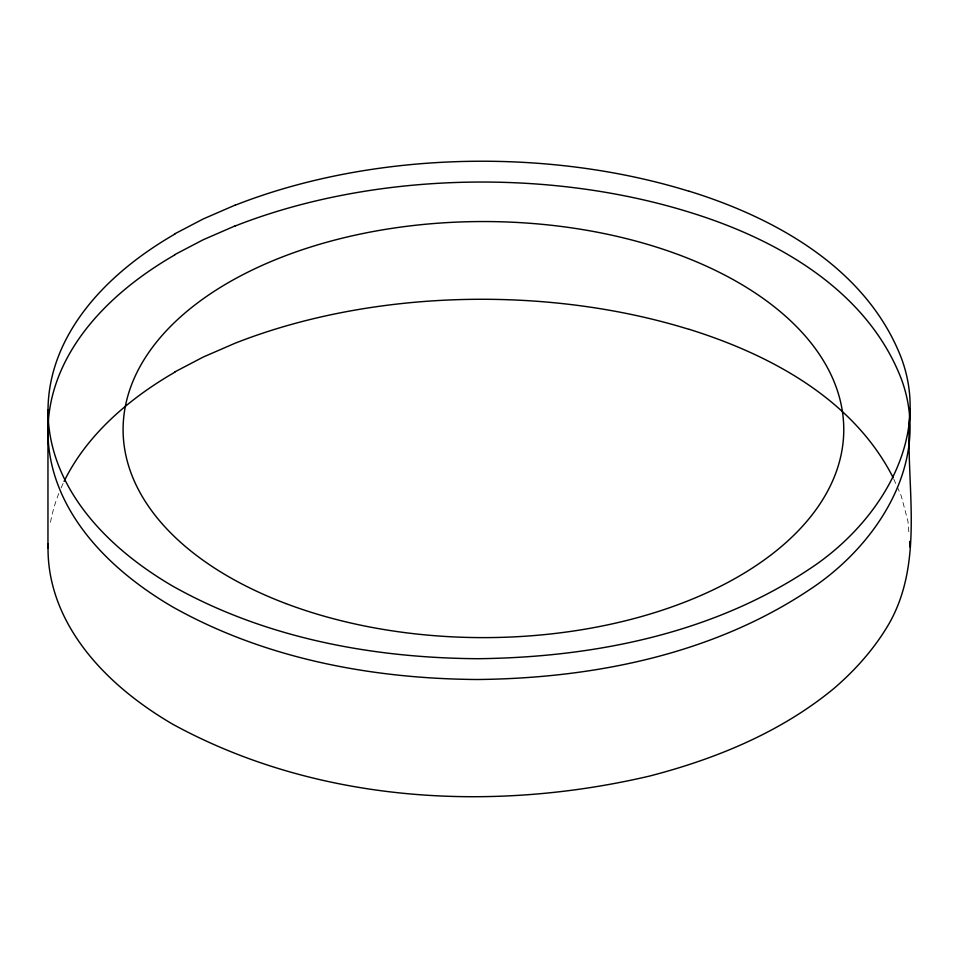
<?xml version="1.0" encoding="UTF-8"?>
<svg xmlns="http://www.w3.org/2000/svg" width="958" height="958" viewBox="0 0 958 958"><rect width="100%" height="100%" fill="white"/><g stroke="black" fill="none" stroke-linecap="round" stroke-linejoin="round"><path stroke-width="0.72" stroke-dasharray="4.79 3.59" d="M893.754 479.036L896.64 485.526M897.215 486.82L901.262 495.909L907.945 521.344L908.903 532.816M50.499 522.266A432.417 249.655 0 0 1 58.965 493.059M61.12 487.873A432.417 249.655 0 0 1 63.479 482.712"/><path stroke-width="1.44" d="M689.257 191.241C776.124 218.113 866.715 268.839 901.262 357.813C932.23 440.512 877.432 524.493 809.582 568.92C712.321 633.849 593.098 657.451 477.671 658.709C372.482 658.002 265.138 638.1 172.691 586.104A432.417 249.655 0 0 1 174.883 234.075M910.1 409.066C904.089 479.695 926.027 557.7 889.479 622.94C875.025 648.015 855.698 669.774 833.795 688.574C780.602 732.403 715.53 759.023 649.32 776.124C491.394 813.079 316.763 802.912 172.691 724.2A432.417 249.655 0 0 1 48.128 543.677M174.619 233.92L203.192 218.975L235.093 205.12M174.56 254.732L203.132 239.787L235.033 225.92M174.619 372.015L203.192 357.071L235.093 343.215A437.986 252.864 0 0 1 689.185 329.408M689.257 329.336C770.208 354.652 853.422 399.246 893.179 477.743M909.621 541.426L910.1 547.162M47.96 409.868L47.96 547.964M64.09 481.419A432.417 249.655 0 0 1 174.883 372.171M235.201 205.204A437.986 252.864 0 0 1 689.185 191.313M235.129 226.004A437.986 252.864 0 0 1 689.125 212.125C776.064 238.793 866.631 289.675 901.203 378.614C932.158 461.325 877.372 545.306 809.522 589.721C712.249 654.661 593.038 678.252 477.611 679.509C372.423 678.803 265.079 658.9 172.632 606.905A432.417 249.655 0 0 1 174.823 254.888M285.831 603.552A360.34 208.042 0 0 0 843.184 441.387A360.34 208.042 0 0 0 321.265 243.799A360.34 208.042 0 0 0 285.831 603.552"/></g></svg>
